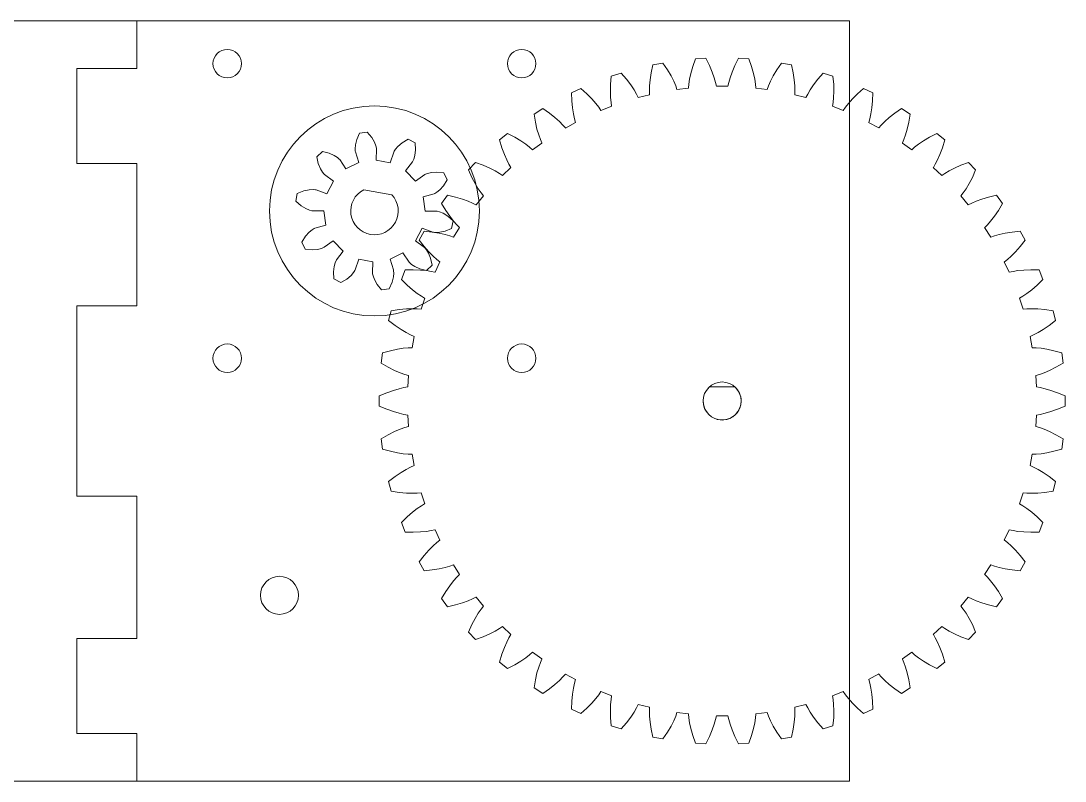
# Model space of a CAD drawing. Header units: millimetres. Extents: x -23 to 323, y -14 to 80.
# Drawn here: x 212.8 to 322.7, y 0 to 80 of the extents above; entities that cross this region are included whole.
import ezdxf

# ---------------------------------------------------------------- set-up
doc = ezdxf.new("R2010")
doc.units = ezdxf.units.MM
doc.layers.get('0').update_dxf_attribs({"lineweight": 0})

# ---------------------------------------------------------------- blocks, each defined once
blk = doc.blocks.new('SY42STH38-1684A')
for centre, radius in [((-15.5, 15.5), 1.5), ((15.5, 15.5), 1.5), ((0, 0), 11.05), ((-15.5, -15.5), 1.5), ((15.5, -15.5), 1.5)]:
    blk.add_circle(centre, radius)
blk = doc.blocks.new('4mm d')
at = {"lineweight": 0}
blk.add_line((-1.32, 1.5), (1.32, 1.5), dxfattribs=at)
for start, end in [(131.4096, 0), (0, 48.5904)]:
    blk.add_arc((0, 0), 2, start, end, dxfattribs=at)
blk = doc.blocks.new('4mm_cp250_pa20_t50')
for p, q in [((-7.475, 34.523), (-7.294, 35.367)), ((-7.294, 35.367), (-6.237, 35.568)), ((-6.237, 35.568), (-5.758, 34.85)), ((-3.293, 34.468), (-3.09, 35.187)), ((-3.09, 35.187), (-2.804, 36.002)), ((-2.804, 36.002), (-1.73, 36.07)), ((-1.73, 36.07), (-1.345, 35.297)), ((-1.345, 35.297), (-1.053, 34.609)), ((1.053, 34.609), (1.345, 35.297)), ((1.345, 35.297), (1.73, 36.07)), ((1.73, 36.07), (2.804, 36.002)), ((2.804, 36.002), (3.09, 35.187)), ((3.09, 35.187), (3.293, 34.468)), ((5.758, 34.85), (6.237, 35.568)), ((6.237, 35.568), (7.294, 35.367)), ((7.294, 35.367), (7.475, 34.523)), ((-11.743, 33.314), (-11.669, 34.174)), ((-11.669, 34.174), (-10.646, 34.506)), ((-10.646, 34.506), (-10.081, 33.854)), ((-7.587, 33.784), (-7.475, 34.523)), ((-5.758, 34.85), (-5.383, 34.204)), ((-5.383, 34.204), (-5.097, 33.641)), ((-3.429, 33.851), (-3.293, 34.468)), ((-1.053, 34.609), (-0.84, 34.014)), ((0.84, 34.014), (1.053, 34.609)), ((3.293, 34.468), (3.429, 33.851)), ((5.097, 33.641), (5.383, 34.204)), ((5.383, 34.204), (5.758, 34.85)), ((7.475, 34.523), (7.587, 33.784)), ((10.081, 33.854), (10.646, 34.506)), ((10.646, 34.506), (11.669, 34.174)), ((11.669, 34.174), (11.743, 33.314)), ((-11.761, 32.566), (-11.743, 33.314)), ((-10.081, 33.854), (-9.627, 33.26)), ((-9.627, 33.26), (-9.273, 32.737)), ((-7.662, 32.638), (-7.645, 33.155)), ((-7.645, 33.155), (-7.587, 33.784)), ((-5.097, 33.641), (-4.891, 33.167)), ((-4.891, 33.167), (-4.754, 32.791)), ((-3.551, 32.943), (-3.51, 33.341)), ((-3.51, 33.341), (-3.429, 33.851)), ((-0.84, 34.014), (-0.696, 33.518)), ((-0.696, 33.518), (-0.606, 33.128)), ((-0.606, 33.128), (-0.606, 33.117)), ((-0.606, 33.117), (0.606, 33.117)), ((0.606, 33.128), (0.696, 33.518)), ((0.606, 33.117), (0.606, 33.128)), ((0.696, 33.518), (0.84, 34.014)), ((3.429, 33.851), (3.51, 33.341)), ((3.51, 33.341), (3.551, 32.943)), ((4.754, 32.791), (4.891, 33.167)), ((4.891, 33.167), (5.097, 33.641)), ((7.587, 33.784), (7.645, 33.155)), ((7.645, 33.155), (7.662, 32.638)), ((9.273, 32.737), (9.627, 33.26)), ((9.627, 33.26), (10.081, 33.854)), ((11.743, 33.314), (11.761, 32.566)), ((-15.86, 32.442), (-14.887, 32.9)), ((-15.826, 31.579), (-15.86, 32.442)), ((-14.887, 32.9), (-14.244, 32.323)), ((-14.244, 32.323), (-13.72, 31.791)), ((-11.74, 31.935), (-11.761, 32.566)), ((-11.692, 31.421), (-11.74, 31.935)), ((-9.273, 32.737), (-9.01, 32.292)), ((-9.01, 32.292), (-8.826, 31.937)), ((-8.826, 31.937), (-8.823, 31.925)), ((-8.823, 31.925), (-7.648, 32.227)), ((-7.651, 32.238), (-7.662, 32.638)), ((-7.648, 32.227), (-7.651, 32.238)), ((-4.754, 32.791), (-4.752, 32.779)), ((-4.752, 32.779), (-3.55, 32.931)), ((-3.55, 32.931), (-3.551, 32.943)), ((3.551, 32.943), (3.55, 32.931)), ((3.55, 32.931), (4.752, 32.78)), ((4.752, 32.78), (4.754, 32.791)), ((7.651, 32.238), (7.648, 32.227)), ((7.648, 32.227), (8.823, 31.926)), ((7.662, 32.638), (7.651, 32.238)), ((8.823, 31.926), (8.826, 31.937)), ((8.826, 31.937), (9.01, 32.292)), ((9.01, 32.292), (9.273, 32.737)), ((11.74, 31.935), (11.692, 31.421)), ((11.761, 32.566), (11.74, 31.935)), ((13.72, 31.791), (14.244, 32.323)), ((14.244, 32.323), (14.887, 32.9)), ((14.887, 32.9), (15.86, 32.442)), ((15.86, 32.442), (15.826, 31.579)), ((-15.75, 30.836), (-15.826, 31.579)), ((-15.65, 30.212), (-15.75, 30.836)), ((-13.72, 31.791), (-13.303, 31.316)), ((-13.303, 31.316), (-12.986, 30.908)), ((-12.986, 30.908), (-12.759, 30.579)), ((-12.755, 30.569), (-11.628, 31.015)), ((-11.632, 31.025), (-11.692, 31.421)), ((-11.628, 31.015), (-11.632, 31.025)), ((11.632, 31.025), (11.628, 31.014)), ((11.628, 31.014), (12.754, 30.568)), ((11.692, 31.421), (11.632, 31.025)), ((12.759, 30.579), (12.986, 30.908)), ((12.986, 30.908), (13.303, 31.316)), ((13.303, 31.316), (13.72, 31.791)), ((15.75, 30.836), (15.65, 30.212)), ((15.826, 31.579), (15.75, 30.836)), ((-19.801, 30.198), (-18.893, 30.774)), ((-19.659, 29.347), (-19.801, 30.198)), ((-18.893, 30.774), (-18.183, 30.283)), ((-18.183, 30.283), (-17.596, 29.821)), ((-17.596, 29.821), (-17.123, 29.402)), ((-15.538, 29.708), (-15.65, 30.212)), ((-15.428, 29.323), (-15.538, 29.708)), ((-12.759, 30.579), (-12.755, 30.569)), ((12.754, 30.568), (12.759, 30.579)), ((15.538, 29.708), (15.428, 29.323)), ((15.65, 30.212), (15.538, 29.708)), ((17.123, 29.402), (17.596, 29.821)), ((17.596, 29.821), (18.183, 30.283)), ((18.183, 30.283), (18.893, 30.774)), ((18.893, 30.774), (19.801, 30.198)), ((19.801, 30.198), (19.659, 29.347)), ((-19.491, 28.618), (-19.659, 29.347)), ((-19.313, 28.012), (-19.491, 28.618)), ((-17.123, 29.402), (-16.758, 29.037)), ((-16.758, 29.037), (-16.491, 28.738)), ((-16.491, 28.738), (-16.485, 28.728)), ((-16.485, 28.728), (-15.423, 29.313)), ((-15.423, 29.313), (-15.428, 29.323)), ((15.428, 29.323), (15.423, 29.313)), ((15.423, 29.313), (16.486, 28.729)), ((16.486, 28.729), (16.491, 28.738)), ((16.491, 28.738), (16.758, 29.037)), ((16.758, 29.037), (17.123, 29.402)), ((19.491, 28.618), (19.313, 28.012)), ((19.659, 29.347), (19.491, 28.618)), ((-23.43, 27.478), (-22.601, 28.164)), ((-22.601, 28.164), (-21.835, 27.765)), ((-21.835, 27.765), (-21.195, 27.38)), ((-19.139, 27.526), (-19.313, 28.012)), ((-18.982, 27.158), (-19.139, 27.526)), ((19.139, 27.526), (18.982, 27.158)), ((19.313, 28.012), (19.139, 27.526)), ((21.195, 27.38), (21.835, 27.765)), ((21.835, 27.765), (22.601, 28.164)), ((22.601, 28.164), (23.43, 27.478)), ((-23.182, 26.651), (-23.43, 27.478)), ((-22.924, 25.95), (-23.182, 26.651)), ((-21.195, 27.38), (-20.673, 27.024)), ((-20.673, 27.024), (-20.265, 26.708)), ((-20.265, 26.708), (-19.963, 26.445)), ((-19.963, 26.445), (-19.956, 26.435)), ((-19.956, 26.435), (-18.975, 27.148)), ((-18.975, 27.148), (-18.982, 27.158)), ((18.982, 27.158), (18.975, 27.148)), ((18.975, 27.148), (19.956, 26.436)), ((19.956, 26.436), (19.963, 26.445)), ((19.963, 26.445), (20.265, 26.708)), ((20.265, 26.708), (20.673, 27.024)), ((20.673, 27.024), (21.195, 27.38)), ((23.182, 26.651), (22.924, 25.95)), ((23.43, 27.478), (23.182, 26.651)), ((-22.672, 25.371), (-22.924, 25.95)), ((-22.438, 24.91), (-22.672, 25.371)), ((22.672, 25.371), (22.438, 24.91)), ((22.924, 25.95), (22.672, 25.371)), ((-26.689, 24.325), (-25.953, 25.109)), ((-26.34, 23.536), (-26.689, 24.325)), ((-25.953, 25.109), (-25.143, 24.81)), ((-25.143, 24.81), (-24.459, 24.508)), ((-24.459, 24.508), (-23.897, 24.22)), ((-23.897, 24.22), (-23.452, 23.957)), ((-23.112, 23.726), (-22.228, 24.556)), ((-22.236, 24.565), (-22.438, 24.91)), ((-22.228, 24.556), (-22.236, 24.565)), ((22.236, 24.565), (22.228, 24.556)), ((22.228, 24.556), (23.112, 23.726)), ((22.438, 24.91), (22.236, 24.565)), ((23.452, 23.957), (23.897, 24.22)), ((23.897, 24.22), (24.459, 24.508)), ((24.459, 24.508), (25.143, 24.81)), ((25.143, 24.81), (25.953, 25.109)), ((25.953, 25.109), (26.689, 24.325)), ((26.689, 24.325), (26.34, 23.536)), ((-25.995, 22.872), (-26.34, 23.536)), ((-23.452, 23.957), (-23.12, 23.734)), ((-23.12, 23.734), (-23.112, 23.726)), ((23.112, 23.726), (23.12, 23.734)), ((23.12, 23.734), (23.452, 23.957)), ((26.34, 23.536), (25.995, 22.872)), ((-25.673, 22.329), (-25.995, 22.872)), ((-25.383, 21.902), (-25.673, 22.329)), ((25.673, 22.329), (25.383, 21.902)), ((25.995, 22.872), (25.673, 22.329)), ((-29.527, 20.788), (-28.895, 21.658)), ((-28.895, 21.658), (-28.054, 21.463)), ((-28.054, 21.463), (-27.338, 21.249)), ((-27.338, 21.249), (-26.744, 21.034)), ((-26.744, 21.034), (-26.27, 20.829)), ((-25.903, 20.643), (-25.131, 21.577)), ((-25.139, 21.584), (-25.383, 21.902)), ((-25.131, 21.577), (-25.139, 21.584)), ((25.139, 21.584), (25.13, 21.577)), ((25.13, 21.577), (25.903, 20.643)), ((25.383, 21.902), (25.139, 21.584)), ((26.27, 20.829), (26.744, 21.034)), ((26.744, 21.034), (27.338, 21.249)), ((27.338, 21.249), (28.054, 21.463)), ((28.054, 21.463), (28.895, 21.658)), ((28.895, 21.658), (29.527, 20.788)), ((-29.082, 20.049), (-29.527, 20.788)), ((-28.657, 19.434), (-29.082, 20.049)), ((-26.27, 20.829), (-25.912, 20.65)), ((-25.912, 20.65), (-25.903, 20.643)), ((25.903, 20.643), (25.912, 20.65)), ((25.912, 20.65), (26.27, 20.829)), ((29.082, 20.049), (28.657, 19.434)), ((29.527, 20.788), (29.082, 20.049)), ((-28.269, 18.935), (-28.657, 19.434)), ((-27.928, 18.548), (-28.269, 18.935)), ((28.269, 18.935), (27.928, 18.548)), ((28.657, 19.434), (28.269, 18.935)), ((-31.9, 16.923), (-31.382, 17.866)), ((-31.382, 17.866), (-30.523, 17.778)), ((-30.523, 17.778), (-29.786, 17.655)), ((-29.786, 17.655), (-29.17, 17.516)), ((-28.286, 17.233), (-27.636, 18.256)), ((-27.646, 18.263), (-27.928, 18.548)), ((-27.636, 18.256), (-27.646, 18.263)), ((27.646, 18.263), (27.637, 18.257)), ((27.637, 18.257), (28.286, 17.233)), ((27.928, 18.548), (27.646, 18.263)), ((29.17, 17.516), (29.786, 17.655)), ((29.786, 17.655), (30.523, 17.778)), ((30.523, 17.778), (31.382, 17.866)), ((31.382, 17.866), (31.9, 16.923)), ((-31.365, 16.246), (-31.9, 16.923)), ((-29.17, 17.516), (-28.673, 17.372)), ((-28.673, 17.372), (-28.296, 17.239)), ((-28.296, 17.239), (-28.286, 17.233)), ((28.286, 17.233), (28.296, 17.239)), ((28.296, 17.239), (28.673, 17.372)), ((28.673, 17.372), (29.17, 17.516)), ((31.9, 16.923), (31.365, 16.246)), ((-30.867, 15.689), (-31.365, 16.246)), ((-30.419, 15.243), (-30.867, 15.689)), ((30.867, 15.689), (30.419, 15.243)), ((31.365, 16.246), (30.867, 15.689)), ((-30.032, 14.901), (-30.419, 15.243)), ((-30.223, 13.552), (-29.707, 14.649)), ((-29.717, 14.654), (-30.032, 14.901)), ((-29.707, 14.649), (-29.717, 14.654)), ((29.717, 14.654), (29.707, 14.649)), ((29.707, 14.649), (30.224, 13.552)), ((30.032, 14.901), (29.717, 14.654)), ((30.419, 15.243), (30.032, 14.901)), ((-33.769, 12.792), (-33.373, 13.792)), ((-33.373, 13.792), (-32.511, 13.812)), ((-32.511, 13.812), (-31.764, 13.783)), ((-31.764, 13.783), (-31.135, 13.722)), ((-31.135, 13.722), (-30.625, 13.642)), ((-30.625, 13.642), (-30.234, 13.557)), ((-30.234, 13.557), (-30.223, 13.552)), ((30.224, 13.552), (30.234, 13.557)), ((30.234, 13.557), (30.625, 13.642)), ((30.625, 13.642), (31.135, 13.722)), ((31.135, 13.722), (31.764, 13.783)), ((31.764, 13.783), (32.511, 13.812)), ((32.511, 13.812), (33.373, 13.792)), ((33.373, 13.792), (33.769, 12.792)), ((-33.154, 12.187), (-33.769, 12.792)), ((-32.59, 11.696), (-33.154, 12.187)), ((33.154, 12.187), (32.59, 11.696)), ((33.769, 12.792), (33.154, 12.187)), ((-32.09, 11.31), (-32.59, 11.696)), ((-31.663, 11.02), (-32.09, 11.31)), ((-31.32, 10.814), (-31.663, 11.02)), ((31.663, 11.02), (31.32, 10.814)), ((32.09, 11.31), (31.663, 11.02)), ((32.59, 11.696), (32.09, 11.31)), ((-31.684, 9.658), (-31.309, 10.81)), ((-31.309, 10.81), (-31.32, 10.814)), ((31.32, 10.814), (31.309, 10.81)), ((31.309, 10.81), (31.683, 9.658)), ((-35.106, 8.458), (-34.839, 9.501)), ((-34.839, 9.501), (-33.985, 9.628)), ((-33.985, 9.628), (-33.241, 9.693)), ((-33.241, 9.693), (-32.609, 9.712)), ((-32.609, 9.712), (-32.093, 9.696)), ((-32.093, 9.696), (-31.694, 9.661)), ((-31.694, 9.661), (-31.684, 9.658)), ((31.683, 9.658), (31.694, 9.661)), ((31.694, 9.661), (32.093, 9.696)), ((32.093, 9.696), (32.609, 9.712)), ((32.609, 9.712), (33.241, 9.693)), ((33.241, 9.693), (33.985, 9.628)), ((33.985, 9.628), (34.839, 9.501)), ((34.839, 9.501), (35.106, 8.458)), ((-34.42, 7.935), (-35.106, 8.458)), ((-33.799, 7.52), (-34.42, 7.935)), ((34.42, 7.935), (33.799, 7.52)), ((35.106, 8.458), (34.42, 7.935)), ((-33.254, 7.199), (-33.799, 7.52)), ((-32.794, 6.964), (-33.254, 7.199)), ((-32.428, 6.803), (-32.794, 6.964)), ((-32.644, 5.61), (-32.417, 6.801)), ((-32.417, 6.801), (-32.428, 6.803)), ((32.428, 6.803), (32.417, 6.801)), ((32.417, 6.801), (32.644, 5.61)), ((32.794, 6.964), (32.428, 6.803)), ((33.254, 7.199), (32.794, 6.964)), ((33.799, 7.52), (33.254, 7.199)), ((-34.193, 5.451), (-33.569, 5.548)), ((-33.569, 5.548), (-33.055, 5.597)), ((-33.055, 5.597), (-32.655, 5.612)), ((-32.655, 5.612), (-32.644, 5.61)), ((32.644, 5.61), (32.655, 5.612)), ((32.655, 5.612), (33.055, 5.597)), ((33.055, 5.597), (33.569, 5.548)), ((33.569, 5.548), (34.193, 5.451)), ((-35.89, 3.992), (-35.755, 5.059)), ((-35.755, 5.059), (-34.924, 5.293)), ((-34.924, 5.293), (-34.193, 5.451)), ((34.193, 5.451), (34.924, 5.293)), ((34.924, 5.293), (35.755, 5.059)), ((35.755, 5.059), (35.89, 3.992)), ((-35.143, 3.559), (-35.89, 3.992)), ((-34.475, 3.224), (-35.143, 3.559)), ((35.143, 3.559), (34.475, 3.224)), ((35.89, 3.992), (35.143, 3.559)), ((-33.894, 2.975), (-34.475, 3.224)), ((-33.409, 2.799), (-33.894, 2.975)), ((-33.025, 2.685), (-33.409, 2.799)), ((-33.09, 1.474), (-33.013, 2.684)), ((-33.013, 2.684), (-33.025, 2.685)), ((33.025, 2.685), (33.013, 2.684)), ((33.013, 2.684), (33.09, 1.474)), ((33.409, 2.799), (33.025, 2.685)), ((33.894, 2.975), (33.409, 2.799)), ((34.475, 3.224), (33.894, 2.975)), ((-35.312, 0.874), (-34.607, 1.122)), ((-34.607, 1.122), (-34, 1.297)), ((-34, 1.297), (-33.496, 1.41)), ((-33.496, 1.41), (-33.101, 1.475)), ((-33.101, 1.475), (-33.09, 1.474)), ((33.09, 1.474), (33.101, 1.475)), ((33.101, 1.475), (33.496, 1.41)), ((33.496, 1.41), (34, 1.297)), ((34, 1.297), (34.607, 1.122)), ((34.607, 1.122), (35.312, 0.874)), ((-36.107, 0.538), (-35.312, 0.874)), ((-36.107, -0.538), (-36.107, 0.538)), ((35.312, 0.874), (36.107, 0.538)), ((36.107, 0.538), (36.107, -0.538)), ((-35.312, -0.874), (-36.107, -0.538)), ((-34.607, -1.122), (-35.312, -0.874)), ((35.312, -0.874), (34.607, -1.122)), ((36.107, -0.538), (35.312, -0.874)), ((-34, -1.297), (-34.607, -1.122)), ((-33.496, -1.41), (-34, -1.297)), ((-33.101, -1.475), (-33.496, -1.41)), ((-33.09, -1.474), (-33.101, -1.475)), ((-33.013, -2.684), (-33.09, -1.474)), ((33.09, -1.474), (33.013, -2.684)), ((33.101, -1.475), (33.09, -1.474)), ((33.496, -1.41), (33.101, -1.475)), ((34, -1.297), (33.496, -1.41)), ((34.607, -1.122), (34, -1.297)), ((-35.143, -3.559), (-34.475, -3.224)), ((-34.475, -3.224), (-33.894, -2.975)), ((-33.894, -2.975), (-33.409, -2.799)), ((-33.409, -2.799), (-33.025, -2.685)), ((-33.025, -2.685), (-33.013, -2.684)), ((33.013, -2.684), (33.025, -2.685)), ((33.025, -2.685), (33.409, -2.799)), ((33.409, -2.799), (33.894, -2.975)), ((33.894, -2.975), (34.475, -3.224)), ((34.475, -3.224), (35.143, -3.559)), ((-35.89, -3.992), (-35.143, -3.559)), ((-35.755, -5.059), (-35.89, -3.992)), ((35.143, -3.559), (35.89, -3.992)), ((35.89, -3.992), (35.755, -5.059)), ((-34.924, -5.293), (-35.755, -5.059)), ((-34.193, -5.451), (-34.924, -5.293)), ((-33.569, -5.548), (-34.193, -5.451)), ((34.193, -5.451), (33.569, -5.548)), ((34.924, -5.293), (34.193, -5.451)), ((35.755, -5.059), (34.924, -5.293)), ((-33.055, -5.597), (-33.569, -5.548)), ((-32.655, -5.612), (-33.055, -5.597)), ((-32.644, -5.61), (-32.655, -5.612)), ((-32.417, -6.801), (-32.644, -5.61)), ((32.644, -5.61), (32.417, -6.801)), ((32.655, -5.612), (32.644, -5.61)), ((33.055, -5.597), (32.655, -5.612)), ((33.569, -5.548), (33.055, -5.597)), ((-34.42, -7.935), (-33.799, -7.52)), ((-33.799, -7.52), (-33.254, -7.199)), ((-33.254, -7.199), (-32.794, -6.964)), ((-32.794, -6.964), (-32.428, -6.803)), ((-32.428, -6.803), (-32.417, -6.801)), ((32.417, -6.801), (32.428, -6.803)), ((32.428, -6.803), (32.794, -6.964)), ((32.794, -6.964), (33.254, -7.199)), ((33.254, -7.199), (33.799, -7.52)), ((33.799, -7.52), (34.42, -7.935)), ((-35.106, -8.458), (-34.42, -7.935)), ((-34.839, -9.501), (-35.106, -8.458)), ((34.42, -7.935), (35.106, -8.458)), ((35.106, -8.458), (34.839, -9.501)), ((-33.985, -9.628), (-34.839, -9.501)), ((-33.241, -9.693), (-33.985, -9.628)), ((-32.609, -9.712), (-33.241, -9.693)), ((-32.093, -9.696), (-32.609, -9.712)), ((-31.694, -9.661), (-32.093, -9.696)), ((-31.683, -9.658), (-31.694, -9.661)), ((-31.309, -10.81), (-31.683, -9.658)), ((31.684, -9.658), (31.309, -10.81)), ((31.694, -9.661), (31.684, -9.658)), ((32.093, -9.696), (31.694, -9.661)), ((32.609, -9.712), (32.093, -9.696)), ((33.241, -9.693), (32.609, -9.712)), ((33.985, -9.628), (33.241, -9.693)), ((34.839, -9.501), (33.985, -9.628)), ((-31.663, -11.02), (-31.32, -10.814)), ((-31.32, -10.814), (-31.309, -10.81)), ((31.309, -10.81), (31.32, -10.814)), ((31.32, -10.814), (31.663, -11.02)), ((-33.154, -12.187), (-32.59, -11.696)), ((-32.59, -11.696), (-32.09, -11.31)), ((-32.09, -11.31), (-31.663, -11.02)), ((31.663, -11.02), (32.09, -11.31)), ((32.09, -11.31), (32.59, -11.696)), ((32.59, -11.696), (33.154, -12.187)), ((-33.769, -12.792), (-33.154, -12.187)), ((-33.373, -13.792), (-33.769, -12.792)), ((33.154, -12.187), (33.769, -12.792)), ((33.769, -12.792), (33.373, -13.792)), ((-32.511, -13.812), (-33.373, -13.792)), ((-31.764, -13.783), (-32.511, -13.812)), ((-31.135, -13.722), (-31.764, -13.783)), ((-30.625, -13.642), (-31.135, -13.722)), ((-30.234, -13.557), (-30.625, -13.642)), ((-30.224, -13.552), (-30.234, -13.557)), ((-29.707, -14.649), (-30.224, -13.552)), ((30.223, -13.552), (29.707, -14.649)), ((30.234, -13.557), (30.223, -13.552)), ((30.625, -13.642), (30.234, -13.557)), ((31.135, -13.722), (30.625, -13.642)), ((31.764, -13.783), (31.135, -13.722)), ((32.511, -13.812), (31.764, -13.783)), ((33.373, -13.792), (32.511, -13.812)), ((-30.867, -15.689), (-30.419, -15.243)), ((-30.419, -15.243), (-30.032, -14.901)), ((-30.032, -14.901), (-29.717, -14.654)), ((-29.717, -14.654), (-29.707, -14.649)), ((29.707, -14.649), (29.717, -14.654)), ((29.717, -14.654), (30.032, -14.901)), ((30.032, -14.901), (30.419, -15.243)), ((30.419, -15.243), (30.867, -15.689)), ((-31.9, -16.923), (-31.365, -16.246)), ((-31.365, -16.246), (-30.867, -15.689)), ((30.867, -15.689), (31.365, -16.246)), ((31.365, -16.246), (31.9, -16.923)), ((-31.382, -17.866), (-31.9, -16.923)), ((-29.17, -17.516), (-29.786, -17.655)), ((-28.673, -17.372), (-29.17, -17.516)), ((-28.296, -17.239), (-28.673, -17.372)), ((-28.286, -17.233), (-28.296, -17.239)), ((-27.637, -18.257), (-28.286, -17.233)), ((28.286, -17.233), (27.636, -18.256)), ((28.296, -17.239), (28.286, -17.233)), ((28.673, -17.372), (28.296, -17.239)), ((29.17, -17.516), (28.673, -17.372)), ((29.786, -17.655), (29.17, -17.516)), ((31.9, -16.923), (31.382, -17.866)), ((-30.523, -17.778), (-31.382, -17.866)), ((-29.786, -17.655), (-30.523, -17.778)), ((-28.269, -18.935), (-27.928, -18.548)), ((-27.928, -18.548), (-27.646, -18.263)), ((-27.646, -18.263), (-27.637, -18.257)), ((27.636, -18.256), (27.646, -18.263)), ((27.646, -18.263), (27.928, -18.548)), ((27.928, -18.548), (28.269, -18.935)), ((30.523, -17.778), (29.786, -17.655)), ((31.382, -17.866), (30.523, -17.778)), ((-29.082, -20.049), (-28.657, -19.434)), ((-28.657, -19.434), (-28.269, -18.935)), ((28.269, -18.935), (28.657, -19.434)), ((28.657, -19.434), (29.082, -20.049)), ((-29.527, -20.788), (-29.082, -20.049)), ((-28.895, -21.658), (-29.527, -20.788)), ((-26.27, -20.829), (-26.744, -21.034)), ((-25.912, -20.65), (-26.27, -20.829)), ((-25.903, -20.643), (-25.912, -20.65)), ((-25.13, -21.577), (-25.903, -20.643)), ((25.903, -20.643), (25.131, -21.577)), ((25.912, -20.65), (25.903, -20.643)), ((26.27, -20.829), (25.912, -20.65)), ((26.744, -21.034), (26.27, -20.829)), ((29.527, -20.788), (28.895, -21.658)), ((29.082, -20.049), (29.527, -20.788)), ((-28.054, -21.463), (-28.895, -21.658)), ((-27.338, -21.249), (-28.054, -21.463)), ((-26.744, -21.034), (-27.338, -21.249)), ((-25.673, -22.329), (-25.383, -21.902)), ((-25.383, -21.902), (-25.139, -21.584)), ((-25.139, -21.584), (-25.13, -21.577)), ((25.131, -21.577), (25.139, -21.584)), ((25.139, -21.584), (25.383, -21.902)), ((25.383, -21.902), (25.673, -22.329)), ((27.338, -21.249), (26.744, -21.034)), ((28.054, -21.463), (27.338, -21.249)), ((28.895, -21.658), (28.054, -21.463)), ((-26.34, -23.536), (-25.995, -22.872)), ((-25.995, -22.872), (-25.673, -22.329)), ((25.673, -22.329), (25.995, -22.872)), ((25.995, -22.872), (26.34, -23.536)), ((-26.689, -24.325), (-26.34, -23.536)), ((-23.452, -23.957), (-23.897, -24.22)), ((-23.12, -23.734), (-23.452, -23.957)), ((-23.112, -23.726), (-23.12, -23.734)), ((-22.228, -24.556), (-23.112, -23.726)), ((23.112, -23.726), (22.228, -24.556)), ((23.12, -23.734), (23.112, -23.726)), ((23.452, -23.957), (23.12, -23.734)), ((23.897, -24.22), (23.452, -23.957)), ((26.34, -23.536), (26.689, -24.325)), ((-25.953, -25.109), (-26.689, -24.325)), ((-25.143, -24.81), (-25.953, -25.109)), ((-24.459, -24.508), (-25.143, -24.81)), ((-23.897, -24.22), (-24.459, -24.508)), ((-22.672, -25.371), (-22.438, -24.91)), ((-22.438, -24.91), (-22.236, -24.565)), ((-22.236, -24.565), (-22.228, -24.556)), ((22.228, -24.556), (22.236, -24.565)), ((22.236, -24.565), (22.438, -24.91)), ((22.438, -24.91), (22.672, -25.371)), ((24.459, -24.508), (23.897, -24.22)), ((25.143, -24.81), (24.459, -24.508)), ((25.953, -25.109), (25.143, -24.81)), ((26.689, -24.325), (25.953, -25.109)), ((-23.182, -26.651), (-22.924, -25.95)), ((-22.924, -25.95), (-22.672, -25.371)), ((22.672, -25.371), (22.924, -25.95)), ((22.924, -25.95), (23.182, -26.651)), ((-23.43, -27.478), (-23.182, -26.651)), ((-22.601, -28.164), (-23.43, -27.478)), ((-21.195, -27.38), (-21.835, -27.765)), ((-20.673, -27.024), (-21.195, -27.38)), ((-20.265, -26.708), (-20.673, -27.024)), ((-19.963, -26.445), (-20.265, -26.708)), ((-19.956, -26.436), (-19.963, -26.445)), ((-18.975, -27.148), (-19.956, -26.436)), ((-19.139, -27.526), (-18.982, -27.158)), ((-18.982, -27.158), (-18.975, -27.148)), ((19.956, -26.435), (18.975, -27.148)), ((18.975, -27.148), (18.982, -27.158)), ((18.982, -27.158), (19.139, -27.526)), ((19.963, -26.445), (19.956, -26.435)), ((20.265, -26.708), (19.963, -26.445)), ((20.673, -27.024), (20.265, -26.708)), ((21.195, -27.38), (20.673, -27.024)), ((21.835, -27.765), (21.195, -27.38)), ((23.43, -27.478), (22.601, -28.164)), ((23.182, -26.651), (23.43, -27.478)), ((-21.835, -27.765), (-22.601, -28.164)), ((-19.491, -28.618), (-19.313, -28.012)), ((-19.313, -28.012), (-19.139, -27.526)), ((19.139, -27.526), (19.313, -28.012)), ((19.313, -28.012), (19.491, -28.618)), ((22.601, -28.164), (21.835, -27.765)), ((-19.801, -30.198), (-19.659, -29.347)), ((-19.659, -29.347), (-19.491, -28.618)), ((-17.123, -29.402), (-17.596, -29.821)), ((-16.758, -29.037), (-17.123, -29.402)), ((-16.491, -28.738), (-16.758, -29.037)), ((-16.486, -28.729), (-16.491, -28.738)), ((-15.423, -29.313), (-16.486, -28.729)), ((-15.538, -29.708), (-15.428, -29.323)), ((-15.428, -29.323), (-15.423, -29.313)), ((16.485, -28.728), (15.423, -29.313)), ((15.423, -29.313), (15.428, -29.323)), ((15.428, -29.323), (15.538, -29.708)), ((16.491, -28.738), (16.485, -28.728)), ((16.758, -29.037), (16.491, -28.738)), ((17.123, -29.402), (16.758, -29.037)), ((17.596, -29.821), (17.123, -29.402)), ((19.491, -28.618), (19.659, -29.347)), ((19.659, -29.347), (19.801, -30.198)), ((-18.893, -30.774), (-19.801, -30.198)), ((-18.183, -30.283), (-18.893, -30.774)), ((-17.596, -29.821), (-18.183, -30.283)), ((-15.75, -30.836), (-15.65, -30.212)), ((-15.65, -30.212), (-15.538, -29.708)), ((-12.759, -30.579), (-12.986, -30.908)), ((-12.754, -30.568), (-12.759, -30.579)), ((-11.628, -31.014), (-12.754, -30.568)), ((12.755, -30.569), (11.628, -31.015)), ((12.759, -30.579), (12.755, -30.569)), ((12.986, -30.908), (12.759, -30.579)), ((15.538, -29.708), (15.65, -30.212)), ((15.65, -30.212), (15.75, -30.836)), ((18.183, -30.283), (17.596, -29.821)), ((18.893, -30.774), (18.183, -30.283)), ((19.801, -30.198), (18.893, -30.774)), ((-15.86, -32.442), (-15.826, -31.579)), ((-15.826, -31.579), (-15.75, -30.836)), ((-13.72, -31.791), (-14.244, -32.323)), ((-13.303, -31.316), (-13.72, -31.791)), ((-12.986, -30.908), (-13.303, -31.316)), ((-11.74, -31.935), (-11.692, -31.421)), ((-11.692, -31.421), (-11.632, -31.025)), ((-11.632, -31.025), (-11.628, -31.014)), ((11.628, -31.015), (11.632, -31.025)), ((11.632, -31.025), (11.692, -31.421)), ((11.692, -31.421), (11.74, -31.935)), ((13.303, -31.316), (12.986, -30.908)), ((13.72, -31.791), (13.303, -31.316)), ((14.244, -32.323), (13.72, -31.791)), ((15.75, -30.836), (15.826, -31.579)), ((15.826, -31.579), (15.86, -32.442)), ((-14.887, -32.9), (-15.86, -32.442)), ((-14.244, -32.323), (-14.887, -32.9)), ((-11.761, -32.566), (-11.74, -31.935)), ((-11.743, -33.314), (-11.761, -32.566)), ((-9.273, -32.737), (-9.627, -33.26)), ((-9.01, -32.292), (-9.273, -32.737)), ((-8.826, -31.937), (-9.01, -32.292)), ((-8.823, -31.926), (-8.826, -31.937)), ((-7.648, -32.227), (-8.823, -31.926)), ((-7.662, -32.638), (-7.651, -32.238)), ((-7.645, -33.155), (-7.662, -32.638)), ((-7.651, -32.238), (-7.648, -32.227)), ((-4.754, -32.791), (-4.891, -33.167)), ((-4.752, -32.78), (-4.754, -32.791)), ((-3.55, -32.931), (-4.752, -32.78)), ((-3.551, -32.943), (-3.55, -32.931)), ((-3.51, -33.341), (-3.551, -32.943)), ((3.551, -32.943), (3.51, -33.341)), ((4.752, -32.779), (3.55, -32.931)), ((3.55, -32.931), (3.551, -32.943)), ((4.754, -32.791), (4.752, -32.779)), ((4.891, -33.167), (4.754, -32.791)), ((7.662, -32.638), (7.645, -33.155)), ((8.823, -31.925), (7.648, -32.227)), ((7.648, -32.227), (7.651, -32.238)), ((7.651, -32.238), (7.662, -32.638)), ((8.826, -31.937), (8.823, -31.925)), ((9.01, -32.292), (8.826, -31.937)), ((9.273, -32.737), (9.01, -32.292)), ((9.627, -33.26), (9.273, -32.737)), ((11.74, -31.935), (11.761, -32.566)), ((11.761, -32.566), (11.743, -33.314)), ((14.887, -32.9), (14.244, -32.323)), ((15.86, -32.442), (14.887, -32.9)), ((-11.669, -34.174), (-11.743, -33.314)), ((-10.081, -33.854), (-10.646, -34.506)), ((-9.627, -33.26), (-10.081, -33.854)), ((-7.587, -33.784), (-7.645, -33.155)), ((-7.475, -34.523), (-7.587, -33.784)), ((-5.097, -33.641), (-5.383, -34.204)), ((-4.891, -33.167), (-5.097, -33.641)), ((-3.429, -33.851), (-3.51, -33.341)), ((-3.293, -34.468), (-3.429, -33.851)), ((-0.84, -34.014), (-1.053, -34.609)), ((-0.696, -33.518), (-0.84, -34.014)), ((-0.606, -33.128), (-0.696, -33.518)), ((0.606, -33.117), (-0.606, -33.117)), ((-0.606, -33.117), (-0.606, -33.128)), ((0.606, -33.128), (0.606, -33.117)), ((0.696, -33.518), (0.606, -33.128)), ((0.84, -34.014), (0.696, -33.518)), ((1.053, -34.609), (0.84, -34.014)), ((3.429, -33.851), (3.293, -34.468)), ((3.51, -33.341), (3.429, -33.851)), ((5.097, -33.641), (4.891, -33.167)), ((5.383, -34.204), (5.097, -33.641)), ((7.587, -33.784), (7.475, -34.523)), ((7.645, -33.155), (7.587, -33.784)), ((10.081, -33.854), (9.627, -33.26)), ((10.646, -34.506), (10.081, -33.854)), ((11.743, -33.314), (11.669, -34.174)), ((-10.646, -34.506), (-11.669, -34.174)), ((-7.294, -35.367), (-7.475, -34.523)), ((-5.758, -34.85), (-6.237, -35.568)), ((-5.383, -34.204), (-5.758, -34.85)), ((-3.09, -35.187), (-3.293, -34.468)), ((-1.053, -34.609), (-1.345, -35.297)), ((1.345, -35.297), (1.053, -34.609)), ((3.293, -34.468), (3.09, -35.187)), ((5.758, -34.85), (5.383, -34.204)), ((6.237, -35.568), (5.758, -34.85)), ((7.475, -34.523), (7.294, -35.367)), ((11.669, -34.174), (10.646, -34.506)), ((-6.237, -35.568), (-7.294, -35.367)), ((-2.804, -36.002), (-3.09, -35.187)), ((-1.73, -36.07), (-2.804, -36.002)), ((-1.345, -35.297), (-1.73, -36.07)), ((1.73, -36.07), (1.345, -35.297)), ((2.804, -36.002), (1.73, -36.07)), ((3.09, -35.187), (2.804, -36.002)), ((7.294, -35.367), (6.237, -35.568))]:
    blk.add_line(p, q)
blk.add_blockref('4mm d', (0, 0))
blk = doc.blocks.new('5mm d')
at = {"lineweight": 0}
blk.add_line((-1.5, 2), (1.5, 2), dxfattribs=at)
blk.add_arc((0, 0), 2.5, 126.8699, 53.1301, dxfattribs=at)
blk = doc.blocks.new('5mm_cp250_pa20_t10')
for p, q in [((-3.13, 7.07), (-2.96, 7.79)), ((-2.96, 7.79), (-2.184, 8.042)), ((-2.184, 8.042), (-1.623, 7.559)), ((1.623, 7.559), (2.184, 8.042)), ((2.184, 8.042), (2.96, 7.79)), ((2.96, 7.79), (3.13, 7.07)), ((-3.173, 6.496), (-3.13, 7.07)), ((-1.623, 7.559), (-1.251, 7.12)), ((-1.251, 7.12), (-1.038, 6.767)), ((-1.038, 6.767), (-0.945, 6.539)), ((0.945, 6.539), (1.038, 6.767)), ((1.038, 6.767), (1.251, 7.12)), ((1.251, 7.12), (1.623, 7.559)), ((3.13, 7.07), (3.173, 6.496)), ((-3.138, 6.085), (-3.173, 6.496)), ((-3.079, 5.846), (-3.138, 6.085)), ((-3.049, 5.769), (-3.079, 5.846)), ((-2.496, 4.724), (-3.049, 5.769)), ((-0.945, 6.539), (-0.924, 6.46)), ((-0.924, 6.46), (-0.757, 5.29)), ((0.757, 5.289), (0.924, 6.46)), ((0.924, 6.46), (0.945, 6.539)), ((3.049, 5.769), (2.497, 4.724)), ((3.079, 5.846), (3.049, 5.769)), ((3.138, 6.085), (3.079, 5.846)), ((3.173, 6.496), (3.138, 6.085)), ((-6.973, 4.562), (-6.494, 5.222)), ((-6.688, 3.88), (-6.973, 4.562)), ((-6.494, 5.222), (-5.757, 5.161)), ((-5.757, 5.161), (-5.197, 5.024)), ((-5.197, 5.024), (-4.818, 4.865)), ((-4.818, 4.865), (-4.608, 4.735)), ((-4.608, 4.735), (-4.545, 4.683)), ((-4.545, 4.683), (-3.722, 3.835)), ((-3.722, 3.835), (-2.496, 4.724)), ((-0.757, 5.29), (0.757, 5.289)), ((2.497, 4.724), (3.722, 3.835)), ((3.722, 3.835), (4.545, 4.683)), ((4.545, 4.683), (4.608, 4.735)), ((4.608, 4.735), (4.818, 4.865)), ((4.818, 4.865), (5.197, 5.024)), ((5.197, 5.024), (5.757, 5.161)), ((5.757, 5.161), (6.494, 5.222)), ((6.494, 5.222), (6.973, 4.562)), ((6.973, 4.562), (6.688, 3.88)), ((-6.385, 3.39), (-6.688, 3.88)), ((-6.115, 3.079), (-6.385, 3.39)), ((6.385, 3.39), (6.115, 3.079)), ((6.688, 3.88), (6.385, 3.39)), ((-5.927, 2.919), (-6.115, 3.079)), ((-5.858, 2.875), (-5.927, 2.919)), ((-4.797, 2.354), (-5.858, 2.875)), ((-5.264, 0.915), (-4.797, 2.354)), ((5.858, 2.875), (4.796, 2.354)), ((4.796, 2.354), (5.265, 0.915)), ((5.927, 2.919), (5.858, 2.875)), ((6.115, 3.079), (5.927, 2.919)), ((-7.158, 1.01), (-6.757, 1.104)), ((-6.757, 1.104), (-6.511, 1.122)), ((-6.511, 1.122), (-6.429, 1.117)), ((-6.429, 1.117), (-5.264, 0.915)), ((5.265, 0.915), (6.429, 1.117)), ((6.429, 1.117), (6.511, 1.122)), ((6.511, 1.122), (6.757, 1.104)), ((6.757, 1.104), (7.158, 1.01)), ((-8.323, 0.408), (-7.691, 0.792)), ((-8.323, -0.408), (-8.323, 0.408)), ((-7.691, 0.792), (-7.158, 1.01)), ((7.158, 1.01), (7.691, 0.792)), ((7.691, 0.792), (8.323, 0.408)), ((8.323, 0.408), (8.323, -0.408)), ((-7.691, -0.792), (-8.323, -0.408)), ((-7.158, -1.01), (-7.691, -0.792)), ((-6.757, -1.104), (-7.158, -1.01)), ((-5.265, -0.915), (-6.429, -1.117)), ((-4.796, -2.354), (-5.265, -0.915)), ((5.264, -0.915), (4.797, -2.354)), ((6.429, -1.117), (5.264, -0.915)), ((7.158, -1.01), (6.757, -1.104)), ((7.691, -0.792), (7.158, -1.01)), ((8.323, -0.408), (7.691, -0.792)), ((-6.511, -1.122), (-6.757, -1.104)), ((-6.429, -1.117), (-6.511, -1.122)), ((6.511, -1.122), (6.429, -1.117)), ((6.757, -1.104), (6.511, -1.122)), ((-6.385, -3.39), (-6.115, -3.079)), ((-6.115, -3.079), (-5.927, -2.919)), ((-5.927, -2.919), (-5.858, -2.875)), ((-5.858, -2.875), (-4.796, -2.354)), ((4.797, -2.354), (5.858, -2.875)), ((5.858, -2.875), (5.927, -2.919)), ((5.927, -2.919), (6.115, -3.079)), ((6.115, -3.079), (6.385, -3.39)), ((-6.973, -4.562), (-6.688, -3.88)), ((-6.688, -3.88), (-6.385, -3.39)), ((-3.722, -3.835), (-4.545, -4.683)), ((-2.497, -4.724), (-3.722, -3.835)), ((3.722, -3.835), (2.496, -4.724)), ((4.545, -4.683), (3.722, -3.835)), ((6.385, -3.39), (6.688, -3.88)), ((6.688, -3.88), (6.973, -4.562)), ((-6.494, -5.222), (-6.973, -4.562)), ((-5.757, -5.161), (-6.494, -5.222)), ((-5.197, -5.024), (-5.757, -5.161)), ((-4.818, -4.865), (-5.197, -5.024)), ((-4.608, -4.735), (-4.818, -4.865)), ((-4.545, -4.683), (-4.608, -4.735)), ((-3.049, -5.769), (-2.497, -4.724)), ((-0.757, -5.289), (-0.924, -6.46)), ((0.757, -5.29), (-0.757, -5.289)), ((0.924, -6.46), (0.757, -5.29)), ((2.496, -4.724), (3.049, -5.769)), ((4.608, -4.735), (4.545, -4.683)), ((4.818, -4.865), (4.608, -4.735)), ((5.197, -5.024), (4.818, -4.865)), ((5.757, -5.161), (5.197, -5.024)), ((6.494, -5.222), (5.757, -5.161)), ((6.973, -4.562), (6.494, -5.222)), ((-3.173, -6.496), (-3.138, -6.085)), ((-3.13, -7.07), (-3.173, -6.496)), ((-3.138, -6.085), (-3.079, -5.846)), ((-3.079, -5.846), (-3.049, -5.769)), ((-0.945, -6.539), (-1.038, -6.767)), ((-0.924, -6.46), (-0.945, -6.539)), ((0.945, -6.539), (0.924, -6.46)), ((1.038, -6.767), (0.945, -6.539)), ((3.049, -5.769), (3.079, -5.846)), ((3.079, -5.846), (3.138, -6.085)), ((3.173, -6.496), (3.13, -7.07)), ((3.138, -6.085), (3.173, -6.496)), ((-2.96, -7.79), (-3.13, -7.07)), ((-1.623, -7.559), (-2.184, -8.042)), ((-1.251, -7.12), (-1.623, -7.559)), ((-1.038, -6.767), (-1.251, -7.12)), ((1.251, -7.12), (1.038, -6.767)), ((1.623, -7.559), (1.251, -7.12)), ((2.184, -8.042), (1.623, -7.559)), ((3.13, -7.07), (2.96, -7.79)), ((-2.184, -8.042), (-2.96, -7.79)), ((2.96, -7.79), (2.184, -8.042))]:
    blk.add_line(p, q)
at = {"lineweight": 0}
blk.add_blockref('5mm d', (0, 0), dxfattribs=at)
blk = doc.blocks.new('gears')
blk.add_blockref('4mm_cp250_pa20_t50', (286.6, 40))
at = {"rotation": 350}
blk.add_blockref('5mm_cp250_pa20_t10', (250, 60), dxfattribs=at)

msp = doc.modelspace()

# ---------------------------------------------------------------- linework, layer by layer
at = {"lineweight": 0}
for p, q in [((75, 80), (225, 80)), ((225, 80), (225, 75)), ((225, 80), (300, 80)), ((300, 80), (300, 0)), ((225, 75), (218.65, 75)), ((218.65, 75), (218.65, 65)), ((218.65, 65), (225, 65)), ((225, 65), (225, 50)), ((225, 50), (218.65, 50)), ((218.65, 30), (218.65, 50)), ((225, 30), (218.65, 30)), ((225, 15), (225, 30)), ((218.65, 5), (218.65, 15)), ((218.65, 15), (225, 15)), ((225, 5), (218.65, 5)), ((225, 0), (225, 5)), ((75, 0), (225, 0)), ((300, 0), (225, 0))]:
    msp.add_line(p, q, dxfattribs=at)
for centre in [(286.6, 40), (240, 19.55)]:
    msp.add_circle(centre, 2, dxfattribs=at)

# ---------------------------------------------------------------- block references
for name, p in [('SY42STH38-1684A', (250, 60)), ('gears', (0, 0))]:
    msp.add_blockref(name, p)

doc.saveas('drawing.dxf')
